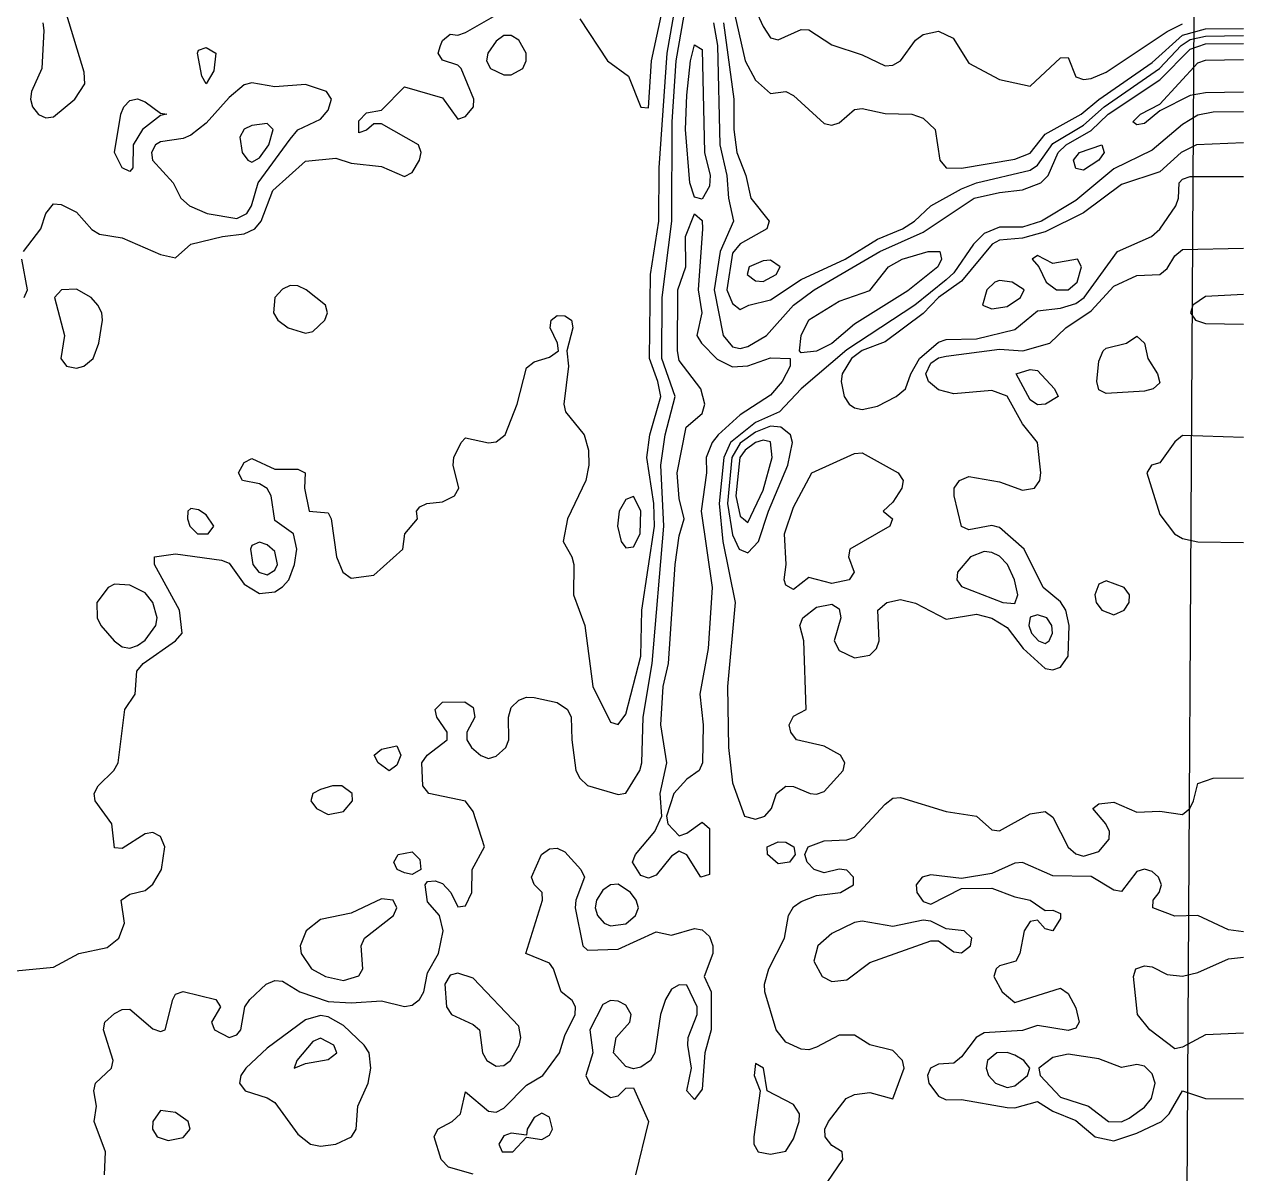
# Model space of a CAD drawing. Extents: x 425119 to 428731, y 1576976 to 1581037.
# Drawn here: x 428193 to 428672.5, y 1577581 to 1578032.9 of the extents above; entities that cross this region are included whole.
import ezdxf

# ---------------------------------------------------------------- set-up
doc = ezdxf.new("R2010")
doc.units = 21
doc.header["$MEASUREMENT"] = 0
for name, color, linetype in [('C-TOPO-MAJR', 3, 'Continuous'), ('C-TOPO-MINR', 8, 'Continuous'), ('G-ANNO-AOI', 6, 'Continuous')]:
    doc.layers.add(name, color=color, linetype=linetype)

msp = doc.modelspace()

# ---------------------------------------------------------------- linework, layer by layer
at = {"layer": 'C-TOPO-MAJR'}
for points, elevation in [([(428459.5, 1577964.17), (428456.5, 1577964.97), (428454.74, 1577970.5), (428452.98, 1577991.5), (428453.5, 1578005.04), (428454.92, 1578018.5), (428456.5, 1578024.86), (428459.5, 1578023.01), (428460.45, 1577982.5), (428462.74, 1577973.5), (428462.5, 1577969.28), (428459.5, 1577964.17)], 65), ([(428280.9, 1577979.5), (428282.5, 1577978.73), (428285.5, 1577980.42), (428289.11, 1577985.5), (428290.85, 1577991.5), (428288.5, 1577993.93), (428282.5, 1577993.11), (428279.5, 1577991.64), (428277.73, 1577988.5), (428278.63, 1577982.5), (428280.9, 1577979.5)], 70), ([(428606.5, 1577976.25), (428605.6, 1577979.5), (428607.91, 1577982.5), (428616.68, 1577985.5), (428617.63, 1577982.5), (428615.57, 1577979.5), (428609.5, 1577975.49), (428606.5, 1577976.25)], 65), ([(428438.5, 1577697.09), (428435.5, 1577698.24), (428432.22, 1577703.5), (428433.37, 1577706.5), (428440.98, 1577715.5), (428443.71, 1577721.5), (428443.02, 1577730.5), (428445.62, 1577742.5), (428443.28, 1577757.5), (428444.28, 1577772.5), (428446.26, 1577781.5), (428448.92, 1577820.5), (428450.5, 1577831.82), (428452.48, 1577838.5), (428450.5, 1577846.38), (428449.72, 1577856.5), (428453.31, 1577874.5), (428459.5, 1577879.89), (428460.6, 1577883.5), (428459.02, 1577889.5), (428450.5, 1577900.71), (428449.8, 1577904.5), (428449.99, 1577928.5), (428453.1, 1577937.5), (428453.06, 1577949.5), (428456.5, 1577958.38), (428459.5, 1577955.76), (428459.72, 1577952.5), (428457.98, 1577928.5), (428459.4, 1577919.5), (428457.46, 1577910.5), (428459.34, 1577907.5), (428465.5, 1577901.25), (428471.5, 1577898.15), (428477.5, 1577898.65), (428486.5, 1577901.78), (428494.14, 1577901.5), (428494.21, 1577898.5), (428490.99, 1577892.5), (428486.5, 1577887.1), (428474.5, 1577879.38), (428465.82, 1577871.5), (428463.48, 1577868.5), (428461.07, 1577862.5), (428461.28, 1577856.5), (428459.12, 1577841.5), (428463.46, 1577811.5), (428461.91, 1577787.5), (428458.67, 1577769.5), (428459.98, 1577757.5), (428459.69, 1577742.5), (428458.32, 1577739.5), (428453.5, 1577736.08), (428448.39, 1577730.5), (428445.48, 1577721.5), (428446.03, 1577718.5), (428450.5, 1577713.86), (428453.5, 1577714.91), (428459.5, 1577719.2), (428462.5, 1577716.69), (428462.5, 1577698.56), (428459.01, 1577697.5), (428453.5, 1577706.31), (428450.5, 1577707.73), (428447.5, 1577705.78), (428441.5, 1577698.28), (428438.5, 1577697.09)], 65), ([(428498.5, 1577903.78), (428497.8, 1577904.5), (428498.52, 1577910.5), (428501.5, 1577916.64), (428513.5, 1577924.07), (428525.5, 1577928.19), (428532.82, 1577937.5), (428538.27, 1577940.5), (428548.4, 1577943.5), (428553.03, 1577943.5), (428553.65, 1577940.5), (428552.19, 1577937.5), (428540.5, 1577928.06), (428519.5, 1577915.01), (428510.5, 1577907.37), (428504.5, 1577904.36), (428498.5, 1577903.78)], 65), ([(428615.5, 1577889.13), (428614.82, 1577892.5), (428615.5, 1577900.45), (428617.31, 1577904.5), (428618.5, 1577905.56), (428626.42, 1577907.5), (428630.5, 1577910.26), (428633.52, 1577907.5), (428634.89, 1577901.5), (428638.65, 1577895.5), (428639.5, 1577891.88), (428636.94, 1577889.5), (428633.5, 1577888.68), (428618.5, 1577887.74), (428615.5, 1577889.13)], 65), ([(428591.5, 1577883.3), (428588.5, 1577885.29), (428583.02, 1577895.5), (428588.5, 1577897.13), (428591.5, 1577896.74), (428598.12, 1577889.5), (428599.51, 1577886.5), (428594.56, 1577883.5), (428591.5, 1577883.3)], 65), ([(428489.5, 1577702.84), (428485.21, 1577706.5), (428485.15, 1577709.5), (428489.5, 1577711.46), (428492.5, 1577711.3), (428495.57, 1577709.5), (428496.14, 1577706.5), (428493.95, 1577703.5), (428489.5, 1577702.84)], 65), ([(428506.78, 1577658.5), (428510.5, 1577656.48), (428516.5, 1577657.16), (428525.5, 1577664.03), (428549.5, 1577672.45), (428552.5, 1577672.46), (428558.5, 1577668.25), (428561.5, 1577667.8), (428565.06, 1577670.5), (428565.67, 1577673.5), (428562.6, 1577676.5), (428555.5, 1577677.24), (428549.5, 1577680.19), (428546.5, 1577680.58), (428534.5, 1577678.11), (428522.5, 1577680.23), (428519.5, 1577679.75), (428510.5, 1577675.39), (428504.99, 1577670.5), (428503.5, 1577664.5), (428506.78, 1577658.5)], 65), ([(428380.88, 1577589.5), (428385.16, 1577589.5), (428390.5, 1577595.34), (428396.5, 1577594.35), (428399.5, 1577596.12), (428400.71, 1577598.5), (428399.5, 1577603.22), (428396.5, 1577604.79), (428393.5, 1577603.05), (428390.75, 1577598.5), (428390.5, 1577596.04), (428384.5, 1577596.83), (428381.5, 1577595.8), (428379.57, 1577592.5), (428380.88, 1577589.5)], 65)]:
    msp.add_lwpolyline(points, close=True, dxfattribs=dict(at, elevation=elevation))
at = {"layer": 'C-TOPO-MAJR', "elevation": 65}
for points in [[(428672.5, 1578006.17), (428657.5, 1578005.95), (428651.5, 1578004.84), (428639.5, 1577998.9), (428633.5, 1577993.93), (428630.5, 1577993.43), (428628.94, 1577994.5), (428631.97, 1577997.5), (428639.5, 1578001.51), (428654.5, 1578017.69), (428657.5, 1578018.79), (428672.5, 1578019.05)], [(428508.69, 1577577.5), (428514.86, 1577586.5), (428514.56, 1577589.5), (428510.5, 1577592.08), (428507.93, 1577595.5), (428507.84, 1577598.5), (428509.23, 1577601.5), (428516.16, 1577610.5), (428519.5, 1577612.05), (428525.5, 1577612.91), (428534.5, 1577610.45), (428539.04, 1577622.5), (428538.34, 1577625.5), (428534.5, 1577629.37), (428525.5, 1577631.63), (428519.5, 1577635.47), (428513.5, 1577635.43), (428504.5, 1577630.74), (428501.5, 1577629.69), (428498.5, 1577629.86), (428492.5, 1577632.67), (428488.64, 1577637.5), (428484.26, 1577652.5), (428484.14, 1577655.5), (428485.75, 1577661.5), (428491.89, 1577673.5), (428493.5, 1577682.5), (428495.5, 1577685.89), (428498.5, 1577688), (428504.5, 1577690.31), (428513.94, 1577691.5), (428519.1, 1577694.5), (428519.03, 1577697.5), (428516.5, 1577700.31), (428513.5, 1577700.72), (428507.5, 1577699.24), (428503.64, 1577700.5), (428500.83, 1577703.5), (428499.93, 1577706.5), (428501.27, 1577709.5), (428507.5, 1577711.78), (428516.5, 1577712.17), (428519.5, 1577713.23), (428531.5, 1577726.26), (428534.5, 1577728.67), (428537.5, 1577728.93), (428555.5, 1577723.38), (428567.5, 1577721.53), (428573.5, 1577716.1), (428576.5, 1577715.8), (428588.5, 1577722.48), (428594.5, 1577723.43), (428597.5, 1577721.09), (428603.5, 1577709.4), (428606.5, 1577706.75), (428609.5, 1577705.76), (428615.5, 1577707.65), (428619.67, 1577712.5), (428619.71, 1577715.5), (428618.37, 1577718.5), (428613.18, 1577724.5), (428615.5, 1577726.32), (428621.5, 1577726.99), (428630.5, 1577723.05), (428639.5, 1577723.53), (428648.5, 1577722.14), (428651.3, 1577724.5), (428652.85, 1577727.5), (428654.5, 1577734.34), (428660.5, 1577736.44), (428672.5, 1577736.57)], [(428369.5, 1577580.71), (428359.8, 1577583.5), (428356.95, 1577586.5), (428354.12, 1577595.5), (428355.55, 1577598.5), (428361.25, 1577601.5), (428364.55, 1577604.5), (428366.5, 1577613.11), (428375.5, 1577605.49), (428378.5, 1577605.16), (428381.5, 1577606.69), (428390.5, 1577615.72), (428396.84, 1577619.5), (428403.46, 1577628.5), (428405.5, 1577635.31), (428409.66, 1577643.5), (428409.71, 1577646.5), (428408.5, 1577649), (428404.17, 1577652.5), (428401.11, 1577661.5), (428399.5, 1577663.67), (428390.19, 1577667.5), (428396.8, 1577688.5), (428396.65, 1577691.5), (428393.5, 1577694.66), (428392.5, 1577697.5), (428396.39, 1577706.5), (428399.5, 1577708.63), (428402.5, 1577708.93), (428405.5, 1577707.5), (428411.88, 1577700.5), (428413.24, 1577697.5), (428409.87, 1577688.5), (428409.66, 1577685.5), (428412.62, 1577670.5), (428414.5, 1577668.87), (428426.5, 1577669.26), (428441.5, 1577676.07), (428447.5, 1577674.68), (428456.5, 1577677.41), (428459.5, 1577676.82), (428462.5, 1577674.16), (428463.82, 1577670.5), (428463.7, 1577667.5), (428460.36, 1577658.5), (428463.06, 1577652.5), (428463.16, 1577637.5), (428460.62, 1577628.5), (428459.5, 1577614.23), (428456.5, 1577610.13), (428453.58, 1577613.5), (428455.35, 1577622.5), (428453.87, 1577631.5), (428454.11, 1577634.5), (428457.61, 1577643.5), (428457.58, 1577646.5), (428453.5, 1577655.1), (428450.5, 1577655.22), (428447.5, 1577653.47), (428445.11, 1577649.5), (428443.12, 1577643.5), (428440.95, 1577628.5), (428439.27, 1577625.5), (428435.5, 1577622.87), (428432.5, 1577622.12), (428429.5, 1577623.12), (428424.72, 1577628.5), (428425.77, 1577634.5), (428431.1, 1577640.5), (428431.62, 1577643.5), (428429.5, 1577647.19), (428426.5, 1577648.78), (428423.5, 1577649.05), (428420.5, 1577647.52), (428415.42, 1577637.5), (428416.56, 1577628.5), (428413.84, 1577619.5), (428415.23, 1577616.5), (428423.5, 1577610.94), (428426.5, 1577611.55), (428429.5, 1577614.55), (428432.5, 1577614.72), (428438.46, 1577601.5), (428433.31, 1577580.5)], [(428672.5, 1577676.06), (428666.5, 1577676.86), (428654.5, 1577682.41), (428645.5, 1577682.24), (428636.86, 1577685.5), (428636.99, 1577688.5), (428639.29, 1577691.5), (428640.18, 1577694.5), (428639.01, 1577697.5), (428636.5, 1577699.84), (428633.5, 1577700.75), (428630.5, 1577699.72), (428624.5, 1577691.9), (428621.5, 1577692.44), (428612.5, 1577697.76), (428597.5, 1577698.05), (428585.5, 1577703.35), (428582.5, 1577703.07), (428573.5, 1577699.04), (428561.5, 1577696.96), (428549.5, 1577698.46), (428546.13, 1577697.5), (428543.74, 1577694.5), (428543.99, 1577691.5), (428546.5, 1577688.03), (428549.5, 1577686.89), (428561.5, 1577693.03), (428573.5, 1577693.19), (428582.5, 1577689.75), (428588.5, 1577688.51), (428594.5, 1577684.49), (428597.5, 1577684.57), (428600.5, 1577683.3), (428600.5, 1577681.36), (428597.5, 1577676.44), (428594.5, 1577677.22), (428591.5, 1577680.63), (428588.5, 1577680.06), (428586.15, 1577676.5), (428584.46, 1577667.5), (428582.86, 1577664.5), (428576.5, 1577662.71), (428575.12, 1577661.5), (428574.22, 1577658.5), (428577.52, 1577652.5), (428582.5, 1577648.29), (428600.5, 1577653.95), (428603.5, 1577651.83), (428606.5, 1577646.13), (428607.89, 1577640.5), (428606.5, 1577638.21), (428603.5, 1577637.3), (428591.5, 1577639.27), (428585.5, 1577637.28), (428570.5, 1577636.38), (428567.29, 1577634.5), (428561.5, 1577626.84), (428558.5, 1577624.43), (428552.5, 1577623.97), (428549.34, 1577622.5), (428548.19, 1577619.5), (428548.69, 1577616.5), (428552.5, 1577611.45), (428555.5, 1577610.04), (428561.5, 1577610.06), (428579.5, 1577606.96), (428582.5, 1577606.87), (428591.5, 1577609.35), (428597.5, 1577605.54), (428606.5, 1577601.9), (428614.08, 1577595.5), (428621.5, 1577593.83), (428630.5, 1577596.83), (428640.21, 1577601.5), (428643.21, 1577604.5), (428648.5, 1577613.55), (428657.5, 1577610.5), (428672.5, 1577610.44)], [(428672.5, 1577636.23), (428657.5, 1577635.49), (428648.5, 1577630.65), (428645.5, 1577630.07), (428635.65, 1577637.5), (428630.82, 1577643.5), (428629.15, 1577658.5), (428630.08, 1577661.5), (428633.5, 1577662.65), (428636.5, 1577662.29), (428642.5, 1577659.24), (428648.5, 1577658.68), (428654.5, 1577660), (428666.5, 1577665.45), (428672.5, 1577666.12)]]:
    msp.add_lwpolyline(points, dxfattribs=at)
at = {"layer": 'C-TOPO-MINR'}
for points, elevation in [([(428477.5, 1578045.32), (428483.5, 1578032.04), (428486.5, 1578027.62), (428489.5, 1578026.84), (428498.5, 1578030.8), (428501.5, 1578030.79), (428510.5, 1578024.87), (428522.5, 1578020.86), (428531.5, 1578016.62), (428534.5, 1578016.79), (428537.5, 1578018.55), (428543.5, 1578026.6), (428546.5, 1578028.86), (428552.5, 1578030.17), (428558.22, 1578027.5), (428564.5, 1578017.67), (428576.5, 1578011.19), (428588.5, 1578008.6), (428600.5, 1578019.69), (428603.5, 1578019.79), (428606.5, 1578012.21), (428609.5, 1578011.19), (428612.5, 1578011.54), (428618.5, 1578014.09), (428642.5, 1578030.03), (428648.5, 1578033.04)], 69), ([(428411.5, 1578035.03), (428422.33, 1578018.5), (428430.62, 1578012.5), (428435.5, 1578000.37), (428438.5, 1578000), (428439.7, 1578018.5), (428444.5, 1578041.01)], 68), ([(428189.5, 1577660.73), (428204.5, 1577662.19), (428214.39, 1577667.5), (428225.5, 1577669.85), (428230.18, 1577673.5), (428232.32, 1577679.5), (428231.08, 1577688.5), (428234.5, 1577690.86), (428240.5, 1577692.31), (428243.5, 1577694.84), (428246.97, 1577700.5), (428248.3, 1577709.5), (428246.5, 1577713.52), (428243.5, 1577715.08), (428240.5, 1577714.63), (428231.5, 1577708.79), (428228.5, 1577709.06), (428227.44, 1577718.5), (428220.91, 1577727.5), (428220.43, 1577730.5), (428221.98, 1577733.5), (428228.19, 1577739.5), (428229.87, 1577742.5), (428232.45, 1577763.5), (428236.52, 1577769.5), (428237.18, 1577778.5), (428239.77, 1577781.5), (428252.43, 1577790.5), (428255.06, 1577793.5), (428254.07, 1577802.5), (428244.23, 1577820.5), (428244.14, 1577823.5), (428252.5, 1577824.64), (428270.5, 1577822.2), (428273.5, 1577821.06), (428279.5, 1577812.76), (428285.5, 1577809.15), (428291.5, 1577809.69), (428294.5, 1577811.66), (428296.99, 1577814.5), (428299.3, 1577820.5), (428300.12, 1577826.5), (428298.82, 1577832.5), (428291.5, 1577837.85), (428290, 1577847.5), (428288.5, 1577850.43), (428285.5, 1577852.18), (428278.83, 1577853.5), (428277.25, 1577856.5), (428279.5, 1577860.56), (428282.5, 1577862.22), (428291.5, 1577858.02), (428300.5, 1577858), (428303.45, 1577856.5), (428303.19, 1577850.5), (428304.96, 1577841.5), (428312.5, 1577840.75), (428313.63, 1577838.5), (428315.73, 1577823.5), (428318.19, 1577817.5), (428321.5, 1577815.17), (428330.5, 1577816.29), (428341.84, 1577826.5), (428342.57, 1577832.5), (428347.56, 1577838.5), (428347.16, 1577841.5), (428348.5, 1577843.12), (428351.23, 1577844.5), (428357.5, 1577845.15), (428362.2, 1577847.5), (428363.83, 1577850.5), (428361.66, 1577859.5), (428361.96, 1577862.5), (428364.79, 1577868.5), (428366.5, 1577870.32), (428375.5, 1577868.39), (428378.5, 1577868.71), (428382.13, 1577871.5), (428386.79, 1577883.5), (428390.5, 1577897.78), (428393.5, 1577900.23), (428399.5, 1577902.05), (428403.1, 1577904.5), (428402.72, 1577907.5), (428399.73, 1577913.5), (428400.19, 1577916.5), (428402.5, 1577918.35), (428405.5, 1577918.32), (428408.15, 1577916.5), (428408.66, 1577913.5), (428406.34, 1577904.5), (428407.01, 1577898.5), (428405.14, 1577883.5), (428405.78, 1577880.5), (428413.11, 1577871.5), (428414.8, 1577865.5), (428415.04, 1577859.5), (428413.83, 1577853.5), (428406.61, 1577838.5), (428404.89, 1577829.5), (428408.34, 1577823.5), (428409.07, 1577820.5), (428408.93, 1577808.5), (428413.37, 1577796.5), (428416.56, 1577772.5), (428423.5, 1577758.54), (428426.5, 1577757.59), (428429.5, 1577761.68), (428435.46, 1577784.5), (428435.84, 1577802.5), (428440.85, 1577835.5), (428440.59, 1577844.5), (428437.84, 1577862.5), (428438.98, 1577871.5), (428443.34, 1577886.5), (428442.19, 1577892.5), (428438.84, 1577901.5), (428439.25, 1577934.5), (428442.58, 1577955.5), (428442.69, 1577976.5), (428445.81, 1578021.5), (428448.96, 1578039.5)], 67), ([(428192.69, 1577943.5), (428199.49, 1577952.5), (428201.5, 1577958.57), (428204.5, 1577962.25), (428207.5, 1577962.06), (428213.5, 1577958.97), (428219.5, 1577952.15), (428222.5, 1577950.38), (428231.5, 1577948.89), (428246.5, 1577942.41), (428252.5, 1577941.13), (428258.5, 1577946.4), (428270.95, 1577949.5), (428279.5, 1577950.55), (428283.59, 1577952.5), (428286.07, 1577955.5), (428290.76, 1577967.5), (428303.5, 1577979.06), (428315.5, 1577980.29), (428321.5, 1577978.32), (428333.5, 1577976.97), (428342.5, 1577973.04), (428345.5, 1577974.65), (428348.39, 1577979.5), (428349.11, 1577982.5), (428348.03, 1577985.5), (428333.5, 1577993.8), (428330.5, 1577993.81), (428327.5, 1577991.26), (428324.5, 1577990.28), (428324.5, 1577994.98), (428327.5, 1577998.03), (428333.5, 1577999.19), (428342.5, 1578008.29), (428357.5, 1578003.97), (428363.5, 1577995.63), (428366.5, 1577996.6), (428369.6, 1578000.5), (428369.79, 1578003.5), (428364.76, 1578015.5), (428363.5, 1578016.87), (428357.5, 1578018.79), (428355.76, 1578021.5), (428356.71, 1578024.5), (428357.5, 1578026.52), (428360.5, 1578029.02), (428363.5, 1578028.68), (428366.5, 1578029.66), (428378.48, 1578036.5)], 68), ([(428200.29, 1578033.5), (428200.62, 1578030.5), (428199.81, 1578015.5), (428195.84, 1578006.5), (428195.45, 1578003.5), (428196.14, 1578000.5), (428198.5, 1577997.45), (428201.5, 1577996.14), (428204.5, 1577996.56), (428212.8, 1578003.5), (428216.82, 1578009.5), (428216.5, 1578014.14), (428209.71, 1578036.5)], 69), ([(428224.47, 1577580.5), (428224.86, 1577589.5), (428220.44, 1577601.5), (428221.31, 1577607.5), (428220.27, 1577613.5), (428220.93, 1577616.5), (428227.28, 1577622.5), (428227.94, 1577625.5), (428224.15, 1577637.5), (428224.61, 1577640.5), (428228.5, 1577644), (428231.5, 1577645.46), (428234.5, 1577645.6), (428243.5, 1577637.88), (428246.5, 1577636.8), (428248.32, 1577637.5), (428251.35, 1577649.5), (428252.5, 1577651.5), (428255.5, 1577652.59), (428268.25, 1577649.5), (428270.2, 1577646.5), (428266.56, 1577640.5), (428267.77, 1577637.5), (428273.5, 1577634.53), (428276.5, 1577635.59), (428278.17, 1577637.5), (428279.64, 1577646.5), (428281.65, 1577649.5), (428288.06, 1577655.5), (428291.5, 1577656.89), (428294.5, 1577656.63), (428301.31, 1577652.5), (428312.5, 1577648.6), (428321.5, 1577648.13), (428333.5, 1577648.93), (428342.5, 1577646.75), (428345.5, 1577647.27), (428348.34, 1577649.5), (428350.04, 1577652.5), (428351.5, 1577659.97), (428355.86, 1577667.5), (428357.74, 1577676.5), (428356.3, 1577682.5), (428351.5, 1577687.91), (428350.66, 1577694.5), (428351.5, 1577695.8), (428354.5, 1577696.05), (428357.5, 1577695.01), (428360.78, 1577691.5), (428363.5, 1577685.93), (428366.5, 1577686.28), (428368.95, 1577691.5), (428369.13, 1577700.5), (428373.99, 1577709.5), (428369.5, 1577723.42), (428366.5, 1577727.41), (428352.08, 1577730.5), (428349.69, 1577733.5), (428349.26, 1577742.5), (428351.46, 1577745.5), (428359.3, 1577751.5), (428359.29, 1577754.5), (428355.27, 1577760.5), (428354.53, 1577763.5), (428357.5, 1577766.35), (428366.23, 1577766.5), (428369.5, 1577764.2), (428370.12, 1577760.5), (428367.07, 1577754.5), (428366.96, 1577751.5), (428368.79, 1577748.5), (428372.5, 1577745.41), (428375.5, 1577744.21), (428378.5, 1577745.06), (428382.31, 1577748.5), (428383.54, 1577751.5), (428383.4, 1577760.5), (428384.5, 1577764.23), (428387.5, 1577767.17), (428390.5, 1577768.33), (428393.5, 1577768.14), (428402.5, 1577766.21), (428406.57, 1577763.5), (428408.09, 1577760.5), (428408.26, 1577751.5), (428409.93, 1577739.5), (428411.5, 1577736.48), (428414.5, 1577733.64), (428426.5, 1577730.03), (428429.5, 1577730.55), (428435.01, 1577739.5), (428435.9, 1577742.5), (428436.42, 1577760.5), (428439.92, 1577781.5), (428444.54, 1577835.5), (428443.25, 1577859.5), (428445.02, 1577871.5), (428448.97, 1577886.5), (428443.64, 1577901.5), (428443.82, 1577925.5), (428447.6, 1577955.5), (428447.75, 1577994.5), (428449.34, 1578018.5), (428452.47, 1578036.5)], 66), ([(428472.42, 1578036.5), (428476.44, 1578018.5), (428480.5, 1578010.89), (428486.5, 1578005.72), (428492.5, 1578006.53), (428495.5, 1578004.93), (428507.5, 1577993.87), (428510.5, 1577993.23), (428513.5, 1577994.22), (428519.5, 1577999.43), (428522.5, 1577999.85), (428531.5, 1577997.79), (428542.05, 1577997.5), (428546.5, 1577995.98), (428551.21, 1577991.5), (428553.06, 1577979.5), (428555.51, 1577976.5), (428561.5, 1577976.38), (428582.5, 1577979.85), (428588.5, 1577982.25), (428594.5, 1577989.7), (428608.57, 1577997.5), (428615.5, 1578003.35), (428636.5, 1578017.87), (428648.5, 1578028.67), (428657.5, 1578031.1), (428672.5, 1578031.22)], 68), ([(428464.03, 1578033.5), (428465.56, 1578024.5), (428466.57, 1577985.5), (428469.31, 1577973.5), (428469.89, 1577964.5), (428471.86, 1577955.5), (428466.66, 1577943.5), (428464.28, 1577928.5), (428467.81, 1577910.5), (428471.5, 1577906.08), (428474.5, 1577905.43), (428477.5, 1577906.27), (428484.86, 1577910.5), (428495.5, 1577922.46), (428503.67, 1577928.5), (428529.37, 1577943.5), (428546.5, 1577951.14), (428566.58, 1577964.5), (428576.5, 1577966.82), (428585.5, 1577967.75), (428592.69, 1577970.5), (428595.66, 1577973.5), (428599.59, 1577982.5), (428602.65, 1577985.5), (428612.5, 1577991.18), (428619.29, 1577997.5), (428639.5, 1578011.05), (428651.5, 1578023.12), (428657.5, 1578025.17), (428672.5, 1578025.34)], 66), ([(428468, 1578033.5), (428472.03, 1578003.5), (428472, 1577991.5), (428473.25, 1577982.5), (428476.8, 1577973.5), (428478.69, 1577964.5), (428485.88, 1577955.5), (428485.05, 1577952.5), (428474.5, 1577946.58), (428471.5, 1577942.96), (428469.21, 1577928.5), (428471.5, 1577923.14), (428474.5, 1577920.77), (428477.98, 1577922.5), (428486.5, 1577924.54), (428498.5, 1577932.52), (428515.86, 1577940.5), (428528.5, 1577948.4), (428538.32, 1577952.5), (428543.12, 1577955.5), (428549.5, 1577961.57), (428561.5, 1577968.17), (428567.5, 1577970.6), (428588.5, 1577975.59), (428591.5, 1577977.56), (428597.5, 1577986.06), (428609.5, 1577993.24), (428617.7, 1578000.5), (428639.47, 1578015.5), (428647.9, 1578024.5), (428651.5, 1578026.87), (428657.5, 1578028.3), (428672.5, 1578028.44)], 67), ([(428672.5, 1577998.43), (428660.5, 1577998.32), (428654.5, 1577997.12), (428648.5, 1577993.55), (428636.5, 1577983.43), (428621.5, 1577976.06), (428606.5, 1577963.62), (428592.95, 1577955.5), (428585.5, 1577953.18), (428576.5, 1577953.14), (428570.5, 1577950.66), (428566.29, 1577946.5), (428558.5, 1577935.14), (428555.5, 1577932.45), (428543.23, 1577922.5), (428516.5, 1577904.93), (428498.5, 1577889.51), (428489.96, 1577880.5), (428480.5, 1577876.3), (428470.67, 1577868.5), (428468.07, 1577862.5), (428466.28, 1577844.5), (428467.67, 1577829.5), (428472.58, 1577805.5), (428469.46, 1577772.5), (428469.93, 1577748.5), (428471.5, 1577734.62), (428476.15, 1577721.5), (428480.5, 1577720.34), (428484.15, 1577721.5), (428486.77, 1577724.5), (428488.77, 1577730.5), (428492.5, 1577733.28), (428495.5, 1577733.22), (428502, 1577730.5), (428504.5, 1577730.2), (428507.5, 1577731.22), (428514.97, 1577739.5), (428515.7, 1577742.5), (428514.03, 1577745.5), (428507.5, 1577749.01), (428496.69, 1577751.5), (428494.45, 1577754.5), (428493.8, 1577757.5), (428495.5, 1577760.83), (428500.52, 1577763.5), (428499.56, 1577790.5), (428497.91, 1577796.5), (428499.19, 1577799.5), (428504.5, 1577803.66), (428510.5, 1577804.84), (428513.5, 1577803.05), (428514.08, 1577799.5), (428511.53, 1577790.5), (428513.5, 1577786.67), (428519.5, 1577783.8), (428525.5, 1577784.78), (428528.17, 1577787.5), (428529.16, 1577790.5), (428528.71, 1577802.5), (428532.19, 1577805.5), (428537.5, 1577806.75), (428543.5, 1577805.31), (428555.5, 1577798.96), (428567.5, 1577800.97), (428573.5, 1577799.45), (428579.5, 1577795.75), (428585.81, 1577787.5), (428594.5, 1577779.61), (428597.5, 1577779.01), (428600.5, 1577780.13), (428603.49, 1577784.5), (428603.9, 1577796.5), (428602.61, 1577802.5), (428600.5, 1577805.79), (428593.63, 1577811.5), (428586.22, 1577826.5), (428576.5, 1577835.04), (428573.5, 1577835.79), (428564.5, 1577834.09), (428561.5, 1577835.38), (428558.68, 1577847.5), (428558.61, 1577850.5), (428560.73, 1577853.5), (428564.5, 1577855.08), (428576.5, 1577853.06), (428585.5, 1577849.68), (428590.21, 1577850.5), (428592.4, 1577853.5), (428592.79, 1577856.5), (428591.41, 1577868.5), (428585.5, 1577875.74), (428579.5, 1577886.66), (428573.5, 1577888.91), (428558.5, 1577887.56), (428552.5, 1577889.21), (428548.59, 1577892.5), (428547.59, 1577895.5), (428549.5, 1577899.71), (428552.5, 1577901.79), (428555.5, 1577902.44), (428576.5, 1577905.13), (428585.64, 1577904.5), (428596.35, 1577907.5), (428602.64, 1577913.5), (428612.5, 1577920.2), (428621.5, 1577929.93), (428630.5, 1577934.11), (428639.5, 1577934.53), (428642.5, 1577936.89), (428645.5, 1577941.86), (428648.5, 1577944.41), (428672.5, 1577944.82)], 66), ([(428672.5, 1577986.29), (428653.97, 1577985.5), (428647.95, 1577982.5), (428639.5, 1577974.94), (428624.5, 1577969.92), (428609.5, 1577958.79), (428594.5, 1577951.25), (428585.5, 1577948.78), (428576.5, 1577948), (428573.62, 1577946.5), (428561.5, 1577931.87), (428552.49, 1577925.5), (428546.5, 1577919.19), (428531.5, 1577908.02), (428522.5, 1577904.58), (428518.33, 1577901.5), (428514.68, 1577895.5), (428514.2, 1577892.5), (428515.47, 1577886.5), (428517.38, 1577883.5), (428519.5, 1577882.12), (428522.5, 1577881.45), (428528.5, 1577882.79), (428535.8, 1577886.5), (428539.5, 1577889.5), (428541.6, 1577895.5), (428545.03, 1577901.5), (428552.5, 1577907.97), (428555.5, 1577908.91), (428567.5, 1577909.24), (428582.5, 1577912.91), (428591.5, 1577920.17), (428600.5, 1577921.27), (428606.5, 1577923.09), (428609.8, 1577925.5), (428622.88, 1577943.5), (428636.26, 1577949.5), (428639.5, 1577952.34), (428645.87, 1577961.5), (428646.93, 1577964.5), (428647.09, 1577970.5), (428648.5, 1577972.07), (428651.5, 1577973.09), (428672.5, 1577973.1)], 67), ([(428192.86, 1577925.5), (428194.22, 1577928.5), (428192.06, 1577940.5)], 68), ([(428672.5, 1577926.67), (428657.5, 1577925.93), (428652.59, 1577922.5), (428651.59, 1577919.5), (428653.54, 1577916.5), (428657.5, 1577915.24), (428672.5, 1577914.96)], 66), ([(428672.5, 1577870.46), (428648.5, 1577871.22), (428645.5, 1577868.71), (428639.5, 1577860.52), (428636.27, 1577859.5), (428634.5, 1577856.5), (428639.5, 1577840.16), (428645.35, 1577832.5), (428648.5, 1577830.73), (428654.5, 1577829.43), (428672.5, 1577829.18)], 66)]:
    msp.add_lwpolyline(points, dxfattribs=dict(at, elevation=elevation))
for points, elevation in [([(428376.27, 1578015.5), (428381.5, 1578013.02), (428384.5, 1578013.04), (428389, 1578015.5), (428390.37, 1578018.5), (428390.35, 1578021.5), (428387.5, 1578026.68), (428384.5, 1578028.52), (428381.5, 1578028.56), (428378.5, 1578026.28), (428375.3, 1578021.5), (428374.73, 1578018.5), (428376.27, 1578015.5)], 68), ([(428264.5, 1578009.44), (428262.82, 1578012.5), (428261.06, 1578021.5), (428261.5, 1578022.7), (428264.5, 1578023.78), (428268.28, 1578021.5), (428267.5, 1578014.57), (428264.5, 1578009.44)], 68), ([(428264.94, 1577958.5), (428276.5, 1577956.49), (428280.5, 1577958.5), (428282.32, 1577961.5), (428284.92, 1577970.5), (428297.5, 1577987.79), (428300.5, 1577991.34), (428309.5, 1577995.56), (428312.5, 1577999.16), (428313.82, 1578003.5), (428311.76, 1578006.5), (428303.5, 1578009.26), (428291.5, 1578008.27), (428282.5, 1578009.82), (428279.5, 1578009.05), (428273.5, 1578004.1), (428264.5, 1577993.97), (428258.5, 1577989.35), (428255.5, 1577988.05), (428246.5, 1577986.75), (428244.55, 1577985.5), (428242.99, 1577982.5), (428243.43, 1577979.5), (428251.54, 1577970.5), (428254.57, 1577964.5), (428257.95, 1577961.5), (428264.94, 1577958.5)], 69), ([(428231.5, 1577976.46), (428228.41, 1577982.5), (428230.93, 1577997.5), (428232.07, 1578000.5), (428234.5, 1578002.92), (428237.5, 1578003.54), (428240.5, 1578002.39), (428246.5, 1577997.91), (428249.04, 1577997.5), (428246.5, 1577997.07), (428239.51, 1577991.5), (428235.82, 1577985.5), (428235.65, 1577976.5), (428234.5, 1577975.04), (428231.5, 1577976.46)], 68), ([(428477.26, 1577934.5), (428480.5, 1577932.06), (428483.5, 1577931.79), (428488.7, 1577934.5), (428490.21, 1577937.5), (428486.5, 1577940.1), (428483.5, 1577939.92), (428478.03, 1577937.5), (428477.26, 1577934.5)], 68), ([(428598.93, 1577928.5), (428603.5, 1577928.49), (428607.01, 1577931.5), (428608.73, 1577937.5), (428607.11, 1577940.5), (428597.5, 1577938.9), (428591.5, 1577941.97), (428589.3, 1577940.5), (428591.9, 1577937.5), (428594.91, 1577931.5), (428598.93, 1577928.5)], 68), ([(428296.78, 1577913.5), (428303.5, 1577911.44), (428306.5, 1577912.16), (428311.16, 1577916.5), (428312.25, 1577919.5), (428311.37, 1577922.5), (428303.85, 1577928.5), (428300.5, 1577930.11), (428297.5, 1577930.2), (428294.5, 1577928.8), (428291.5, 1577925.48), (428290.94, 1577919.5), (428292.65, 1577916.5), (428296.78, 1577913.5)], 68), ([(428569.8, 1577922.5), (428573.5, 1577921.08), (428579.5, 1577921.89), (428584.71, 1577925.5), (428586.23, 1577928.5), (428581.44, 1577931.5), (428576.5, 1577932.15), (428574.63, 1577931.5), (428571.49, 1577928.5), (428569.8, 1577922.5)], 68), ([(428209.55, 1577898.5), (428213.5, 1577897.68), (428216.41, 1577898.5), (428220.05, 1577901.5), (428222.32, 1577907.5), (428223.76, 1577916.5), (428223.47, 1577919.5), (428221.86, 1577922.5), (428219.3, 1577925.5), (428213.5, 1577928.79), (428207.63, 1577928.5), (428204.86, 1577925.5), (428208.83, 1577910.5), (428207.29, 1577901.5), (428209.55, 1577898.5)], 68), ([(428474.16, 1577826.5), (428477.5, 1577825.04), (428481.69, 1577829.5), (428485.61, 1577841.5), (428493.31, 1577859.5), (428495.04, 1577868.5), (428494.26, 1577871.5), (428490.54, 1577874.5), (428486.5, 1577874.93), (428480.5, 1577872.49), (428474.5, 1577868.14), (428471.23, 1577862.5), (428469.52, 1577844.5), (428471.5, 1577832.09), (428474.16, 1577826.5)], 67), ([(428475.81, 1577838.5), (428477.5, 1577837.04), (428483.5, 1577849.71), (428487.12, 1577862.5), (428486.5, 1577868.7), (428483.5, 1577869.38), (428480.5, 1577868.46), (428476.51, 1577865.5), (428474.42, 1577862.5), (428472.77, 1577847.5), (428474.5, 1577839.51), (428475.81, 1577838.5)], 68), ([(428495.5, 1577810.66), (428492.5, 1577812.34), (428491.83, 1577814.5), (428492.57, 1577820.5), (428491.88, 1577832.5), (428495.5, 1577843.02), (428502.69, 1577856.5), (428519.5, 1577864.16), (428522.5, 1577864.39), (428536.67, 1577856.5), (428538.64, 1577853.5), (428538.06, 1577850.5), (428534.5, 1577844.98), (428530.8, 1577841.5), (428534.48, 1577838.5), (428533.37, 1577835.5), (428517.7, 1577826.5), (428517.14, 1577823.5), (428519.38, 1577817.5), (428517.33, 1577814.5), (428510.5, 1577812.96), (428501.5, 1577815.33), (428495.5, 1577810.66)], 66), ([(428427.73, 1577829.5), (428429.5, 1577827.01), (428432.5, 1577827.43), (428435.16, 1577832.5), (428435.5, 1577841.59), (428432.5, 1577847.2), (428429.5, 1577846.05), (428426.87, 1577841.5), (428426.21, 1577835.5), (428427.73, 1577829.5)], 68), ([(428261.09, 1577832.5), (428265.3, 1577832.5), (428267.49, 1577835.5), (428264.5, 1577840.01), (428261.5, 1577841.98), (428258.5, 1577842.47), (428257.35, 1577841.5), (428257.11, 1577838.5), (428258.03, 1577835.5), (428261.09, 1577832.5)], 68), ([(428285.19, 1577817.5), (428288.5, 1577816.43), (428291.5, 1577818.26), (428292.51, 1577820.5), (428291.5, 1577825.58), (428288.5, 1577828.22), (428285.5, 1577829.28), (428282.5, 1577827.91), (428281.98, 1577826.5), (428282.89, 1577820.5), (428285.19, 1577817.5)], 68), ([(428577.78, 1577805.5), (428582.5, 1577805.19), (428583.71, 1577808.5), (428582.4, 1577814.5), (428579.69, 1577820.5), (428576.5, 1577823.75), (428573.5, 1577825.22), (428570.5, 1577825.59), (428565.04, 1577823.5), (428560.04, 1577817.5), (428559.73, 1577814.5), (428561.5, 1577811.8), (428577.78, 1577805.5)], 67), ([(428228.36, 1577790.5), (428231.5, 1577788.11), (428234.5, 1577787.63), (428237.5, 1577788.59), (428240.5, 1577790.78), (428244.65, 1577796.5), (428245.23, 1577799.5), (428243.5, 1577805.59), (428240.5, 1577809.36), (428234.5, 1577812.35), (428228.5, 1577812.79), (428225.99, 1577811.5), (428221.53, 1577805.5), (428221.62, 1577799.5), (428223.1, 1577796.5), (428228.36, 1577790.5)], 68), ([(428616.68, 1577802.5), (428621.5, 1577800.76), (428625.57, 1577802.5), (428627.43, 1577805.5), (428627.6, 1577808.5), (428625.57, 1577811.5), (428618.5, 1577814.01), (428615.5, 1577812.82), (428614.04, 1577808.5), (428614.52, 1577805.5), (428616.68, 1577802.5)], 66), ([(428591.81, 1577790.5), (428594.5, 1577789.38), (428596.06, 1577790.5), (428597.35, 1577793.5), (428597.14, 1577796.5), (428595.11, 1577799.5), (428591.5, 1577800.64), (428588.5, 1577799.84), (428587.98, 1577796.5), (428589.07, 1577793.5), (428591.81, 1577790.5)], 67), ([(428336.5, 1577739.37), (428332.19, 1577742.5), (428330.57, 1577745.5), (428333.5, 1577747.93), (428339.5, 1577749.14), (428341.1, 1577745.5), (428339.5, 1577741.55), (428336.5, 1577739.37)], 66), ([(428307.89, 1577724.5), (428312.5, 1577722.15), (428318.5, 1577723.38), (428322.01, 1577727.5), (428321.93, 1577730.5), (428317.81, 1577733.5), (428314.21, 1577733.5), (428309.5, 1577732.01), (428306.39, 1577730.5), (428305.62, 1577727.5), (428307.89, 1577724.5)], 67), ([(428342.5, 1577699.22), (428339.65, 1577700.5), (428338.32, 1577703.5), (428340.05, 1577706.5), (428345.5, 1577707.45), (428348.5, 1577704.5), (428348.92, 1577700.5), (428345.5, 1577698.61), (428342.5, 1577699.22)], 66), ([(428420.97, 1577679.5), (428423.5, 1577678.36), (428429.5, 1577679.25), (428433.33, 1577682.5), (428434.47, 1577685.5), (428433.67, 1577688.5), (428431.35, 1577691.5), (428426.5, 1577694.84), (428423.5, 1577694.52), (428420.5, 1577692.47), (428417.98, 1577688.5), (428417.53, 1577685.5), (428418.34, 1577682.5), (428420.97, 1577679.5)], 66), ([(428311.39, 1577658.5), (428318.5, 1577656.93), (428324.5, 1577658.75), (428326.07, 1577661.5), (428325.44, 1577670.5), (428326.81, 1577673.5), (428338.13, 1577682.5), (428339.5, 1577685.5), (428338.08, 1577688.5), (428333.5, 1577689.03), (428321.5, 1577683.37), (428309.5, 1577680.91), (428303.86, 1577676.5), (428301.51, 1577670.5), (428301.81, 1577667.5), (428305.9, 1577661.5), (428311.39, 1577658.5)], 67), ([(428374.94, 1577625.5), (428378.5, 1577623.25), (428381.5, 1577623.55), (428384.2, 1577625.5), (428387.57, 1577631.5), (428388.19, 1577634.5), (428387.5, 1577639.01), (428369.5, 1577657.83), (428363.5, 1577659.85), (428360.5, 1577658.97), (428358.41, 1577655.5), (428359.04, 1577646.5), (428361.01, 1577643.5), (428369.5, 1577639.62), (428372.02, 1577637.5), (428373.2, 1577628.5), (428374.94, 1577625.5)], 66), ([(428305.55, 1577592.5), (428309.5, 1577591.78), (428315.5, 1577592.5), (428321.7, 1577595.5), (428323.52, 1577598.5), (428324.18, 1577607.5), (428328.18, 1577616.5), (428329.28, 1577622.5), (428328.58, 1577628.5), (428326.61, 1577631.5), (428318.5, 1577639.27), (428312.5, 1577642.65), (428309.5, 1577643.1), (428303.5, 1577641.46), (428288.5, 1577630.26), (428280.12, 1577622.5), (428278.16, 1577619.5), (428277.57, 1577616.5), (428279.81, 1577613.5), (428288.5, 1577610.81), (428291.5, 1577608.97), (428300.5, 1577596.55), (428305.55, 1577592.5)], 66), ([(428299.07, 1577622.5), (428303.5, 1577624.26), (428312.5, 1577625.9), (428315.85, 1577628.5), (428314.69, 1577631.5), (428309.5, 1577634.27), (428306.5, 1577632.98), (428300.14, 1577625.5), (428299.07, 1577622.5)], 67), ([(428574.95, 1577616.5), (428579.5, 1577614.83), (428582.5, 1577615.44), (428587.5, 1577619.5), (428588.38, 1577622.5), (428586.1, 1577625.5), (428582.5, 1577627.5), (428579.5, 1577628.59), (428575.45, 1577628.5), (428571.76, 1577625.5), (428571.23, 1577622.5), (428572.16, 1577619.5), (428574.95, 1577616.5)], 66), ([(428619.39, 1577601.5), (428624.5, 1577601.28), (428627.5, 1577602.77), (428633.5, 1577607.13), (428636.28, 1577610.5), (428637.72, 1577616.5), (428636.5, 1577620.24), (428633.5, 1577623.29), (428630.5, 1577623.88), (428624.5, 1577622.67), (428615.5, 1577626.06), (428603.5, 1577627.99), (428597.5, 1577626.64), (428591.97, 1577622.5), (428592.54, 1577619.5), (428600.5, 1577611.06), (428611.53, 1577607.5), (428619.39, 1577601.5)], 66), ([(428481.59, 1577589.5), (428486.5, 1577588.69), (428492.5, 1577589.78), (428495.5, 1577594.72), (428497.75, 1577601.5), (428497.82, 1577604.5), (428495.5, 1577608.19), (428485.14, 1577613.5), (428483.63, 1577622.5), (428480.5, 1577624.29), (428480.01, 1577619.5), (428482.43, 1577613.5), (428479.89, 1577595.5), (428479.93, 1577592.5), (428481.59, 1577589.5)], 66), ([(428245.22, 1577595.5), (428249.5, 1577594.04), (428255.5, 1577595.2), (428258.22, 1577598.5), (428257.44, 1577601.5), (428252.5, 1577605.07), (428246.5, 1577605.76), (428243.48, 1577601.5), (428243.33, 1577598.5), (428245.22, 1577595.5)], 66)]:
    msp.add_lwpolyline(points, close=True, dxfattribs=dict(at, elevation=elevation))
at = {"layer": 'G-ANNO-AOI'}
msp.add_lwpolyline([(428646.7, 1576976.16), (428670.47, 1580975.86), (425143.3, 1580996.99), (425119.16, 1576997.28), (428646.7, 1576976.16)], close=True, dxfattribs=at)

doc.saveas('drawing.dxf')
